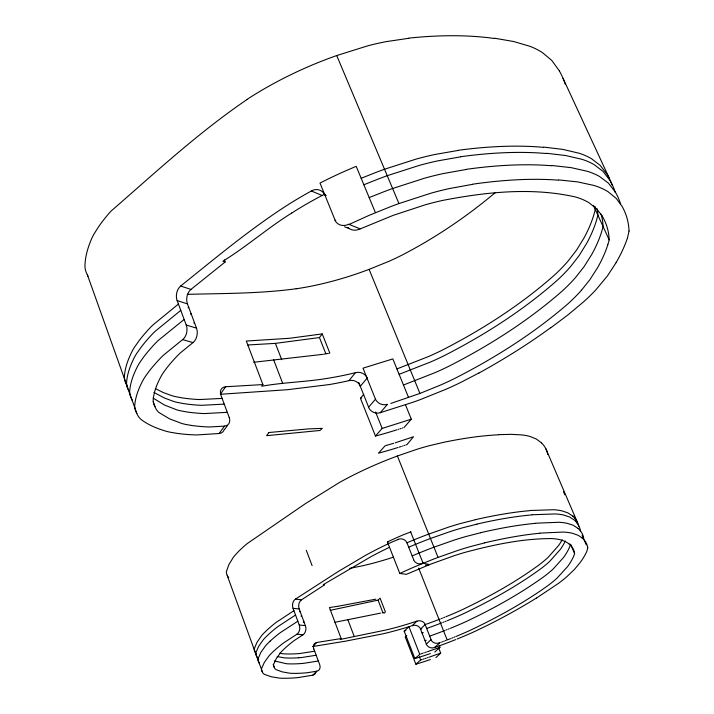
<?xml version="1.0" encoding="UTF-8"?>
<svg xmlns="http://www.w3.org/2000/svg" width="714" height="714" viewBox="0 0 714 714"><rect width="100%" height="100%" fill="white"/><g stroke="black" fill="none" stroke-linecap="round" stroke-linejoin="round"><path stroke-width="1.07" d="M607.801 244.822L609.203 239.913L593.423 205.391M627.49 237.967L629.061 230.961M616.111 262.627L607.48 275.845L596.047 289.634A177.59 66.786 -23.1 0 1 583.588 301.835L568.13 314.758L550.753 327.824M224.571 429.525L227.489 425.508M329.35 353.189L329.832 353.1L322.228 333.911L289.616 338.275L246.303 341.042L262.913 384.578L261.663 386.238C283.815 382.258 306.422 381.999 328.592 378.161A175.233 69.035 -22.5 0 0 355.456 372.69A9.095 8.086 19.6 0 1 367.273 378.161M247.731 344.987L275.39 343.372L319.444 337.552L322.228 333.911M405.498 404.892L411.3 419.172L404.053 427.516M262.913 384.578L225.624 386.747L220.331 394.28L287.394 389.719L329.413 384.543A190.629 75.024 -22.6 0 0 348.941 380.633L355.465 372.681M360.302 386.328L367.058 378.215M397.1 429.766L395.351 430.31A187.496 68.151 -22.4 0 1 375.466 436.04L360.436 398.296L363.703 394.405M368.495 407.257A9.068 8.273 25.1 0 0 380.25 412.719L387.345 404.499M581.41 290.286L589.871 279.718L597.68 267.509A339.677 133.197 -21.3 0 0 607.784 244.822M375.466 436.031L382.168 428.418L411.3 419.172M313.027 646.286L316.73 642.484L341.149 638.548L329.431 607.569L337.945 606.257M397.386 456.014A132.456 40.323 -21.7 0 0 339.445 482.486L305.458 503.62L247.597 543.327A35.013 10.737 -20.5 0 0 246.16 544.47L244.732 545.692A146.227 43.474 -21.3 0 0 238.262 551.77L234.933 555.367A86.831 26.168 -20.9 0 0 233.219 557.482L228.873 564.649L226.409 571.53A61.324 18.403 -20.6 0 0 226.749 574.199L262.663 672.668A62.225 15.735 -20.8 0 0 264.412 674.373L271.177 676.738L279.272 678.104A87.599 22.116 -21 0 0 281.923 678.255L286.698 678.273A152.144 39.083 -21.4 0 0 295.203 677.845L296.979 677.693A34.058 8.425 -20.8 0 0 298.72 677.488L312.759 675.185L316.748 671.205A6.417 4.846 53 0 0 319.676 664.564L313.839 649.017M425.142 624.571L431.042 639.548L426.383 644.082L420.528 629.168L425.142 624.571A120.014 31.3 -21.7 0 0 439.03 619.466L440.19 619.02M330.171 610.345L378.054 600.144L380.071 598.154L385.417 611.934L384.061 613.246M341.149 638.548L340.239 639.449L386.649 629.855A116.694 30.72 -21.7 0 0 416.949 621.109L412.183 625.687M426.249 644.135A6.301 6.123 23.8 0 0 434.549 647.482L439.913 642.707M439.164 645.277L439.967 647.312L434.764 652.052M435.942 657.612L440.699 653.087L438.708 648.044M270.035 641.226L267.268 643.93A88.161 22.857 -21 0 0 265.465 645.911L260.806 652.516L258.04 658.772A62.261 16.074 -20.8 0 0 258.263 661.137L259.146 662.967A62.118 16.003 -20.8 0 0 259.423 663.377M428.703 654.14A127.592 31.594 -21.7 0 1 414.879 658.585L404.16 631.096L409.06 626.678M430.346 659.549L429.542 659.816A126.119 30.863 -21.7 0 1 415.869 664.225L405.275 637.013L406.748 635.656M414.879 658.576L420.234 654.078M415.878 664.225L420.671 659.95L422.206 659.459M495.418 192.485C466.902 216.494 435.808 237.512 402.741 254.746A125.503 54.085 -22.7 0 1 389.121 261.235L369.111 269.383L419.93 393.432L440.404 385.105A128.591 47.142 -22.5 0 0 454.39 378.616C494.856 358 533.644 333.536 568.014 303.762A164.827 62.073 -23 0 0 581.41 290.286M178.429 304.057L153.028 324.879A54.255 22.286 -20 0 0 150.895 326.941L148.807 329.145A222.706 87.304 -21.7 0 0 139.462 340.176L134.767 346.781A133.161 53.3 -20.8 0 0 132.411 350.708C128.225 358.928 124.789 367.942 124.37 377.233A93.936 37.369 -20.2 0 0 125.503 382.508L127.556 386.774M180.776 310.376L155.322 331.162A54.318 22.143 -20.1 0 0 153.189 333.215L151.091 335.41A222.946 86.76 -21.7 0 0 141.72 346.415L137.008 352.993A133.313 52.97 -20.8 0 0 134.643 356.902C130.448 365.077 126.985 374.047 126.539 383.311A94.034 37.137 -20.3 0 0 127.663 388.55L128.716 390.665M188.085 307.841L188.746 307.315M190.424 314.124L191.084 313.589M184.15 319.435L158.606 340.159A54.407 21.947 -20.1 0 0 156.464 342.202L154.367 344.389A220.349 84.904 -21.7 0 0 143.942 356.634L140.212 361.891A133.518 52.497 -20.8 0 0 137.838 365.782C133.625 373.895 130.126 382.802 129.645 392.013A94.186 36.807 -20.3 0 0 130.751 397.216L132.26 400.393M193.789 323.112L194.449 322.585M224.366 259.95L225.151 261.993L190.95 289.42L180.66 286.028C215.976 257.7 250.775 228.48 289.027 204.115A199.688 82.28 -22.8 0 1 311.366 191.004L322.139 195.475M186.265 325.013A10.674 7.559 -83.9 0 1 182.686 339.561L163.952 354.769A54.55 21.625 -20.1 0 0 161.792 356.795L159.686 358.972A220.912 83.636 -21.7 0 0 149.19 371.128L145.424 376.34A133.866 51.72 -20.8 0 0 143.032 380.196C138.784 388.211 135.223 397.02 134.687 406.15A94.426 36.253 -20.3 0 0 135.767 411.282L137.775 415.414A94.096 36.003 -20.3 0 0 141.176 419.564C148.61 425.196 157.517 428.703 166.416 431.318A132.233 50.462 -20.8 0 0 170.735 432.318L178.402 433.559A231.836 90.839 -21.8 0 0 191.896 434.764L194.69 434.888A50.944 18.867 -20.3 0 0 197.412 434.897L219.1 433.523L224.464 426.124L210.005 426.945A47.356 17.591 -20.4 0 1 207.649 426.918L205.195 426.793A210.425 82.19 -21.8 0 1 191.379 425.428M190.977 289.473A10.612 7.551 -83.1 0 0 187.434 303.905L196.528 328.154A10.594 7.533 -83.9 0 1 193.003 342.568L180.58 352.707A50.435 19.947 -20.3 0 0 178.705 354.465L177.491 355.697A202.365 76.693 -21.7 0 0 167.067 367.576L163.533 372.387A123.46 47.659 -20.9 0 0 161.275 375.948C157.25 383.364 153.84 391.495 153.18 399.974A87.099 33.442 -20.4 0 0 154.072 404.74L155.831 408.587A86.822 33.228 -20.5 0 0 158.865 412.451L169.513 418.823L181.82 423.491A122.067 46.597 -20.9 0 0 185.774 424.446L191.388 425.419M247.196 99.416C198.679 132.393 155.5 172.431 111.339 210.853A53.131 24.713 -19.7 0 0 109.304 213.004L107.323 215.316A218.314 96.997 -21.7 0 0 98.47 226.945L94.061 233.942A130.483 59.173 -20.6 0 0 91.883 238.128C87.947 247.115 84.975 256.879 84.948 266.759A92.052 41.492 -20 0 0 86.296 272.578L87.947 276.184M293.017 608.337A6.926 5.176 88.7 0 1 295.409 599.144L338.115 571.593L365.104 555.608A129.886 35.254 -21.7 0 1 392.12 541.971L398.162 539.507M293.918 610.684L276.604 622.099A35.504 9.541 -20.7 0 0 275.113 623.206L273.649 624.375A148.182 38.61 -21.4 0 0 266.947 630.15L263.475 633.55A88.009 23.25 -21 0 0 261.681 635.54L257.058 642.216L254.336 648.544A62.154 16.351 -20.8 0 0 254.568 650.945L255.469 652.81A62.011 16.279 -20.8 0 0 256.067 653.613M299.389 611.764L300.058 611.336M295.525 615.013L278.183 626.41A35.53 9.478 -20.7 0 0 276.702 627.508L275.229 628.668A148.289 38.333 -21.4 0 0 268.518 634.434L265.037 637.816A88.072 23.089 -21 0 0 263.243 639.806L258.602 646.456L255.862 652.748A62.198 16.235 -20.8 0 0 256.085 655.14L256.978 656.996A62.056 16.163 -20.8 0 0 257.933 658.138M300.996 616.075L301.665 615.638M297.827 621.198L280.45 632.568A35.566 9.38 -20.7 0 0 278.969 633.657L277.487 634.826A146.45 37.458 -21.4 0 0 270.026 641.226M303.298 622.233L303.968 621.796M291.749 213.022C267.902 227.828 246.785 246.526 222.875 261.217L225.151 261.993M305.413 625.589A6.899 5.15 88.1 0 1 303.022 634.737L296.89 634.246L284.136 642.555A35.629 9.228 -20.7 0 0 282.637 643.644L281.155 644.804A146.691 36.842 -21.4 0 0 273.658 651.168L270.892 653.846A88.313 22.473 -21 0 0 269.071 655.809L264.376 662.351L261.583 668.527A62.368 15.806 -20.8 0 0 261.788 670.865L262.243 671.758M303.031 634.782L294.57 640.315A32.987 8.523 -20.8 0 0 293.267 641.261L292.419 641.922A134.366 33.772 -21.4 0 0 285.011 648.151L282.423 650.632A81.485 20.733 -21.1 0 0 280.736 652.444L276.327 658.495L273.649 664.234A57.548 14.592 -20.9 0 0 273.792 666.394L274.56 668.081A57.432 14.53 -20.9 0 0 276.131 669.678L282.289 671.892L289.697 673.186A80.878 20.42 -21.1 0 0 292.133 673.347L295.623 673.391A138.275 35.45 -21.4 0 0 304.342 672.99L305.895 672.874A31.639 7.845 -20.9 0 0 307.404 672.704L316.748 671.205M536.526 598.046L558.625 583.276A117.89 29.569 -22 0 0 566.898 576.662L574.377 569.477L579.911 562.855A241.43 62.02 -21.2 0 0 586.917 551.074L587.783 547.915M478.88 372.994L460.914 382.338A138.819 50.721 -22.5 0 1 445.875 389.308L420.6 399.483A189.183 70.74 -22.5 0 1 413.674 402.018L380.241 412.701M472.445 184.364L449.829 188.478A152.332 61.002 -22.9 0 0 430.801 193.226L398.947 203.561A198.715 77.996 -22.7 0 0 390.29 206.774L369.566 215.155L349.101 224.437L360.231 228.899L393.093 215.387L425.374 204.766A140.096 55.888 -22.8 0 1 442.787 200.393C486.288 192.004 531.957 187.113 575.591 197.002A169.164 65.349 -23.2 0 1 588.863 202.669L596.511 208.702L601.902 215.583M361.168 178.295L375.912 172.431A197.537 80.646 -22.8 0 1 384.525 169.245L416.208 159.061A151.413 63.055 -23 0 1 435.147 154.438L457.692 150.511M363.854 184.765L378.616 178.893A197.76 80.146 -22.8 0 1 387.238 175.706L418.957 165.496A151.582 62.671 -23 0 1 437.914 160.846L460.468 156.884M369.183 197.6L383.98 191.709A198.197 79.165 -22.7 0 1 392.629 188.505L424.402 178.241A151.93 61.904 -22.9 0 1 443.385 173.547L465.974 169.513M410.987 531.85L403.133 534.875A131.92 35.887 -21.7 0 0 387.416 541.944L399.804 573.467L406.427 574.333L430.703 564.131L454.613 555.554A91.276 23.785 -21.8 0 1 465.698 552.172C493.633 544.755 522.318 538.588 551.342 538.579A111.295 28.417 -21.9 0 1 560.187 539.713L565.39 541.515L569.129 543.916M456.112 636.415L461.182 634.3A86.269 21.25 -21.7 0 0 470.767 630.051C497.613 617.28 523.817 602.893 548.004 585.551A109.412 27.462 -21.9 0 0 556.902 578.286L567.496 566.702A222.545 57.084 -21.2 0 0 573.788 555.876L574.618 553.618L570.62 544.22L569.817 546.496A222.17 58.039 -21.2 0 1 563.569 557.447L553.055 569.12A109.233 27.926 -21.9 0 1 544.193 576.43C520.113 593.861 493.963 608.292 467.161 621.082A86.126 21.607 -21.7 0 1 457.594 625.33L450.382 628.32M455.041 636.852L453.952 637.29M445.795 616.798L452.997 613.817A85.948 22.072 -21.7 0 0 462.538 609.56C489.277 596.761 515.347 582.267 539.293 564.729A109.001 28.515 -21.9 0 0 548.111 557.357L558.544 545.558A221.679 59.262 -21.2 0 0 562.221 539.713M447.339 620.662L454.541 617.681A86.01 21.911 -21.7 0 0 464.091 613.424C490.848 600.635 516.945 586.158 540.935 568.656A109.072 28.319 -21.9 0 0 549.771 561.311L560.231 549.548A221.84 58.851 -21.2 0 0 565.318 541.025M457.237 638.985L464.823 635.844A93.222 22.91 -21.7 0 0 475.149 631.265L487.483 625.321A221.161 57.432 -21.5 0 0 536.375 598.055M444.697 617.244L443.59 617.681M446.241 621.109L445.125 621.546M449.284 628.757L448.169 629.204M452.854 637.736L451.739 638.182M455.791 639.566L447.482 642.814A126.039 31.443 -21.7 0 1 442.742 644.599L434.576 647.544M442.466 618.128L441.332 618.574M444.01 621.992L442.867 622.438M447.044 629.65L445.911 630.096M450.614 638.628L447.749 639.744M441.725 622.885L440.565 623.331A120.104 31.077 -21.7 0 1 426.669 628.445M444.76 630.542L443.599 630.989A120.273 30.648 -21.7 0 1 429.694 636.112M446.223 640.333L445.268 640.699M419.93 393.432L390.808 403.446M443.831 641.252L444.313 641.065M442.368 641.797L442.858 641.609M399.804 573.467A132.617 34.129 -21.7 0 1 415.628 566.389L432.541 559.499A130.18 33.54 -21.8 0 1 438.048 557.402L458.245 550.298A99.094 25.891 -21.8 0 1 470.303 546.629L484.672 542.89M440.895 642.341L441.395 642.163M440.699 653.087L428.811 657.282M439.967 647.312L427.436 651.721M247.098 99.362A200.197 91.927 -22.9 0 1 336.722 55.558L367.826 45.803A148.351 69.66 -23.2 0 1 386.488 41.59L408.783 38.288M403.472 385.016L435.219 372.574A128.279 47.865 -22.5 0 0 449.168 366.086C489.527 345.442 528.181 320.881 562.329 290.955A164.416 63.019 -23.1 0 0 575.636 277.389L584.034 266.741L591.763 254.425A338.784 135.178 -21.3 0 0 601.715 231.514L603.098 226.552A320.532 125.075 -21.4 0 0 601.054 214.102M396.913 368.915L428.57 356.518A127.877 48.784 -22.5 0 0 442.475 350.03C482.709 329.35 521.193 304.655 555.046 274.56A163.89 64.215 -23.1 0 0 568.246 260.869L576.555 250.114L584.177 237.673A337.642 137.704 -21.2 0 0 593.941 214.477L595.28 209.443A319.479 127.431 -21.4 0 0 595.012 206.328M399.108 374.314L430.801 361.9A128.011 48.472 -22.5 0 0 444.715 355.411C484.993 334.75 523.532 310.099 557.491 280.058A164.068 63.814 -23.1 0 0 570.727 266.411L579.063 255.692L586.721 243.296A338.025 136.856 -21.2 0 0 596.547 220.189L597.904 215.182A319.836 126.646 -21.4 0 0 597.225 208.934M430.319 653.587L429.516 653.863M427.284 657.79L427.793 657.621M426.41 652.061L425.383 652.4M405.855 444.965L406.98 444.59L413.513 436.745L395.199 442.823M426.276 658.129L425.258 658.469M402.321 428.088L402.901 427.891M404.16 445.527L404.722 445.34M423.848 652.908L424.357 652.739M450.605 531.43L430.462 538.481A137.525 36.521 -21.8 0 0 408.703 547.201M424.241 658.799L423.223 659.129M401.17 428.462L400.01 428.837M402.464 446.072L403.026 445.893M413.558 625.187L411.871 625.785M422.813 653.248L421.269 653.747M401.33 446.437L399.055 447.169M398.26 429.391L398.849 429.212M410.934 626.089L409.452 626.499M408.122 626.963L407.498 627.16A125.825 33.085 -21.7 0 1 382.954 633.827L345.79 641.11M393.762 443.26L385.06 445.831L378.5 453.167A182.766 64.76 -22.3 0 0 397.921 447.517M383.15 612.496L382.177 612.737M480.513 532.769L466.162 536.464A98.925 26.32 -21.8 0 0 454.122 540.114L433.951 547.192A137.731 36.021 -21.8 0 0 412.156 555.92M475.185 519.783L460.851 523.433A98.702 26.873 -21.8 0 0 448.829 527.039L428.695 534.09A137.427 36.78 -21.8 0 0 406.953 542.792A7.202 6.935 -54.1 0 0 397.787 539.454M476.979 524.138L462.636 527.807A98.773 26.686 -21.8 0 0 450.605 531.43M380.535 613.13L334.902 622.296M375.85 599.171L338.498 606.168M349.601 568.398L361.909 565.916A118.444 35.102 -21.7 0 0 393.378 557.179M328.395 353.368L323.567 354.215M345.13 641.226L312.777 646.536M322.594 354.376L253.693 362.275M318.319 661.003L304.093 663.27A31.425 7.934 -20.8 0 1 302.495 663.449L300.853 663.574A138.043 36.048 -21.4 0 1 292.133 663.922L288.643 663.85A80.744 20.768 -21.1 0 1 286.198 663.681L274.399 660.941M316.168 655.247L301.951 657.478A31.398 8.024 -20.8 0 1 300.344 657.648L298.702 657.764M314.66 651.213L300.442 653.417A31.371 8.077 -20.8 0 1 298.845 653.587L297.202 653.712A137.793 36.673 -21.4 0 1 288.474 653.997L284.984 653.899A80.602 21.125 -21 0 1 282.539 653.712L279.593 653.301M296.176 288.751C260.101 293.677 223.58 293.383 187.246 294.346M539.945 533.108L563.168 532.064A120.621 30.818 -22 0 1 572.673 533.34L578.224 535.348L582.196 537.99M535.777 523.192L559.008 522.282A119.916 31.211 -22 0 1 567.184 523.317L573.137 525.236L578.099 528.414M532.225 514.749L555.465 513.946A119.738 31.648 -22 0 1 563.649 515.035L569.62 517.007L574.6 520.247A229.221 59.958 -21.2 0 1 580.393 531.234M530.431 510.483L553.671 509.734A119.657 31.871 -22 0 1 561.873 510.849L567.844 512.848L572.833 516.124M227.284 412.308L205.329 413.531A47.008 17.761 -20.4 0 1 202.821 413.504L200.25 413.361A209.88 83.422 -21.8 0 1 186.425 411.889L180.82 410.853A121.764 47.294 -20.9 0 1 176.858 409.872L164.523 405.061L153.849 398.546A86.599 33.728 -20.4 0 1 153.144 397.85M224.232 404.124L202.285 405.275A46.937 17.93 -20.3 0 1 199.777 405.24L197.198 405.088A209.541 84.172 -21.8 0 1 183.373 403.553L177.768 402.491A121.567 47.731 -20.9 0 1 173.797 401.482L164.541 398.055L153.947 392.441M222.099 398.412L200.152 399.51A46.883 18.046 -20.3 0 1 197.653 399.465L195.074 399.304A209.309 84.698 -21.8 0 1 181.249 397.725L175.635 396.645A121.434 48.025 -20.9 0 1 171.663 395.618L163.47 392.629L155.42 388.63M498.524 434.674L511.09 434.335L521.872 434.915A118.096 35.727 -22 0 1 530.172 436.513L536.285 438.994L541.471 442.832M558.535 179.901L577.697 181.909L593.905 185.435A183.498 70.945 -23.2 0 1 608.096 191.745L616.209 198.403L621.84 205.98A350.199 134.446 -21.3 0 1 629.025 230.979M552.02 165.514L571.2 167.656L587.426 171.315A182.266 71.721 -23.3 0 1 599.662 176.563L608.408 183.132L615.504 192.28M546.478 153.269L565.666 155.527L581.919 159.302A181.865 72.614 -23.3 0 1 594.182 164.666L602.973 171.342L610.122 180.615M543.684 147.093L562.873 149.404L579.143 153.242A181.659 73.069 -23.3 0 1 591.424 158.66L600.224 165.398L607.4 174.734A346.415 138.329 -21.3 0 1 611.996 184.908M299.184 608.98L293.035 608.319L299.255 625.027L305.387 625.607L299.184 608.98A6.89 5.159 88.6 0 1 301.54 599.849M295.4 599.108L301.531 599.814L324.602 584.82L323.237 584.659L370.628 556.875A120.113 32.549 -21.7 0 1 389.478 547.317M494.409 38.199L513.687 41.519L530.109 46.365A178.098 80.825 -23.6 0 1 542.64 52.774L551.77 60.449L559.401 70.9M387.416 541.944L388.255 542.078M429.569 564.578L423.116 563.266L410.577 531.76M277.219 656.568L284.047 657.808A80.655 20.974 -21 0 0 286.493 657.996L289.991 658.076A137.891 36.414 -21.4 0 0 298.711 657.764M182.713 339.623L193.021 342.622M196.528 328.154L186.229 325.04L177.143 300.603L187.461 303.887M344.576 226.775L348.816 228.462M335.776 220.403L335.089 220.126L320.006 183.07A200.705 82.904 -22.7 0 1 344.541 171.342L356.197 166.317L375.448 212.683M326.262 195.636L324.888 195.056A11.174 9.978 -57 0 0 311.331 190.906M129.18 391.763L129.707 392.789M563.06 78.344L609.194 178.054M545.898 448.838L577.617 522.826M563.507 491.732L564.81 494.766M573.913 516.035L574.779 518.061M575.645 520.087L576.948 523.13M582.106 535.17L583.409 538.213M584.239 540.168L586.256 544.862M336.713 55.505L398.947 203.561M408.587 397.582L392.843 358.919L363.024 368.165L375.475 399.206L368.638 407.212L358.767 382.481M438.048 557.402L397.386 455.996L417.279 449.168A97.39 30.113 -21.8 0 1 429.203 445.741L443.439 442.377A209.104 61.815 -21.4 0 1 498.354 434.808M375.6 412.014L382.168 428.418M418.654 568.103L447.169 639.967M406.953 542.792L413.701 559.812M319.444 337.552L325.816 353.671M408.935 626.66L419.716 654.238M419.484 656.916L420.671 659.95M378.054 600.144L382.999 612.924M275.39 343.372L281.718 359.722M227.266 575.252L227.73 576.314A61.181 18.323 -20.6 0 0 228.739 577.644M273.533 359.561L282.646 383.213M347.763 619.502L354.18 636.352M306.288 550.289L312.089 565.64M229.176 417.369L220.938 395.288A9.452 6.765 44.4 0 1 225.642 386.801M273.141 664.323L274.203 667.233M153.18 401.652L154.983 406.659M87.438 274.952L136.811 413.344M348.976 224.142A11.326 9.88 -38.7 0 1 334.937 220.207M224.205 429.444A9.487 6.89 44.8 0 1 219.082 433.478M229.221 417.369A9.541 6.899 44.9 0 1 224.446 426.079M472.543 184.212A319.765 120.139 -21.8 0 1 558.259 180.151M601.857 215.601A321.354 123.227 -21.4 0 1 609.167 239.922M550.521 327.806A339.685 135.571 -22 0 1 478.96 373.038M627.472 237.967A369.076 145.174 -21.2 0 1 616.093 262.627M466.072 169.361A318.962 121.96 -21.8 0 1 551.744 165.764M615.459 192.298A347.557 135.776 -21.3 0 1 620.564 203.972M460.566 156.732A318.283 123.495 -21.8 0 1 546.201 153.519M610.068 180.642A346.799 137.472 -21.3 0 1 615.245 192.459M457.79 150.359A317.935 124.272 -21.8 0 1 543.408 147.343M177.117 300.63A10.692 7.577 -83 0 1 180.678 286.082M348.95 380.642A8.996 7.881 23.8 0 1 360.49 386.283M408.872 38.128A311.857 137.615 -21.8 0 1 494.15 38.458M559.357 70.918A339.632 153.037 -21.2 0 1 565.149 84.065M369.111 269.348A176.545 77.871 -22.7 0 1 296.158 288.786M291.767 213.031A183.052 75.291 -22.7 0 1 322.13 195.466A11.138 10.094 -52.4 0 1 325.156 194.279M360.204 228.828A11.317 10.166 -41.3 0 1 347.87 227.489M387.274 404.338A9.211 8.193 21.1 0 1 375.439 399.215M405.9 630.578A126.949 33.237 -21.7 0 1 404.16 631.105M361.686 397.975A186.104 71.346 -22.5 0 1 360.427 398.305M316.061 671.535A6.39 4.846 53 0 1 312.741 675.149M299.273 625.009A6.926 5.159 88.1 0 1 296.881 634.211M582.178 537.999A231.068 58.441 -21.2 0 1 587.756 547.924M484.735 542.818A212.611 53.068 -21.4 0 1 539.766 533.233M569.094 543.934A212.228 53.657 -21.2 0 1 574.6 553.627M429.516 564.453A7.345 7.069 -29.2 0 1 425.446 565.167M423.072 563.168A7.301 6.997 -39.5 0 1 413.567 559.874M439.369 642.796A6.408 6.283 15 0 1 430.863 639.619M426.258 640.253A134.348 34.272 -21.7 0 1 425.044 640.663M480.584 532.698A212.254 53.961 -21.4 0 1 535.598 523.326M578.063 528.431A229.551 59.128 -21.2 0 1 583.82 539.24M477.041 524.067A211.96 54.719 -21.4 0 1 532.046 514.874M416.994 621.198A6.301 6.051 13.3 0 1 425.294 624.509M421.742 628.757A134.062 34.995 -21.7 0 1 420.528 629.159M412.522 625.651A6.221 5.917 20.6 0 1 420.653 629.123M475.256 519.703A211.808 55.103 -21.4 0 1 530.252 510.608M572.806 516.142A229.051 60.378 -21.2 0 1 578.572 526.459M313.812 649.017A6.372 4.793 52.3 0 1 316.748 642.52M541.435 442.841A226.088 67.705 -21.1 0 1 547.745 454.479M423.259 632.613A134.161 34.754 -21.7 0 1 422.045 633.023M406.132 636.754A125.485 32.469 -21.7 0 1 405.275 637.013M268.928 432.514L266.59 435.674L320.024 430.462L322.291 428.355L308.475 428.909L268.928 432.514"/></g></svg>
